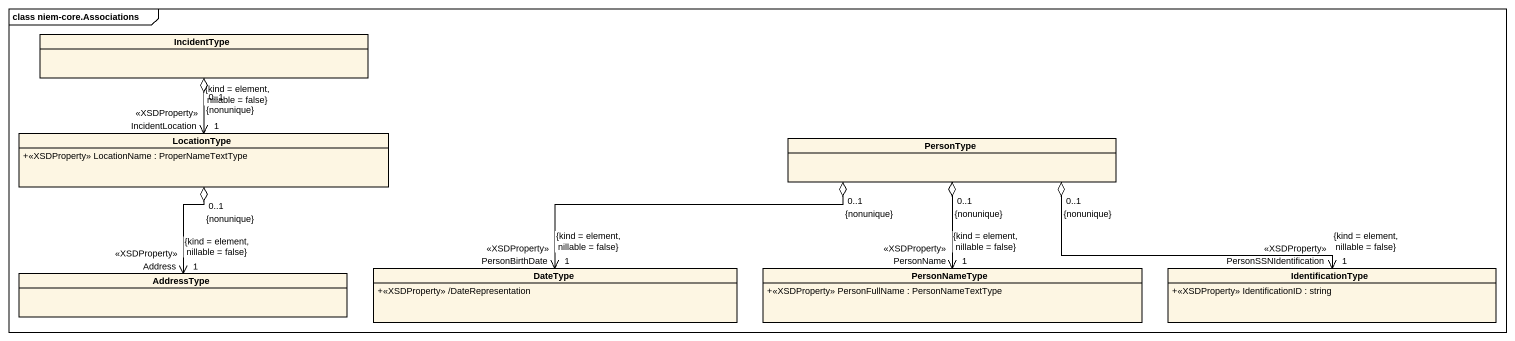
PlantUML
@startuml
mainframe class niem-core.Associations
hide circle
hide empty members
skinparam classAttributeIconSize 0
class IncidentType
class LocationType {
  +<<XSDProperty>> LocationName : ProperNameTextType
}
class PersonType
class AddressType
class DateType {
  +<<XSDProperty>> /DateRepresentation
}
class PersonNameType {
  +<<XSDProperty>> PersonFullName : PersonNameTextType
}
class IdentificationType {
  +<<XSDProperty>> IdentificationID : string
}
IncidentType "0..1\n{nonunique}" o--> "IncidentLocation\n<<XSDProperty>>\n1\n{kind = element, nillable = false}" LocationType
LocationType "0..1\n{nonunique}" o--> "Address\n<<XSDProperty>>\n1\n{kind = element, nillable = false}" AddressType
PersonType "0..1\n{nonunique}" o-left-> "PersonBirthDate\n<<XSDProperty>>\n1\n{kind = element, nillable = false}" DateType
PersonType "0..1\n{nonunique}" o--> "PersonName\n<<XSDProperty>>\n1\n{kind = element, nillable = false}" PersonNameType
PersonType "0..1\n{nonunique}" o-right-> "PersonSSNIdentification\n<<XSDProperty>>\n1\n{kind = element, nillable = false}" IdentificationType
@enduml
